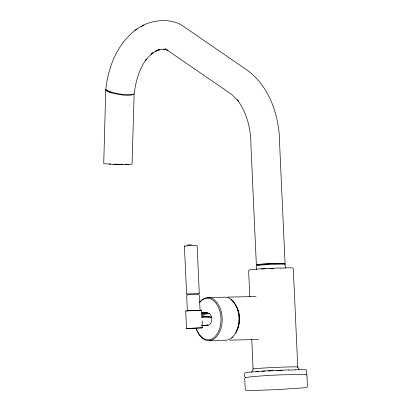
<?xml version="1.0" encoding="UTF-8"?>
<svg xmlns="http://www.w3.org/2000/svg" width="411" height="411" viewBox="0 0 411 411"><rect width="100%" height="100%" fill="white"/><g stroke="black" fill="none" stroke-linecap="round" stroke-linejoin="round"><path stroke-width="0.62" d="M111.735 93.004A14.411 2.918 9 0 1 105.761 89.423L103.731 163.419A13.938 0.832 1.7 0 0 112.933 164.333L120.305 164.58A14.637 0.873 1.7 0 0 131.248 164.343L132.054 164.153L134.135 94.247M235.673 333.136L237.65 328.512A21.901 14.246 88.8 0 0 236.674 307.012L234.296 302.732L231.301 299.537A20.75 13.496 88.8 0 0 224.324 297.189L207.488 297.549M251.645 372.381L253.099 369.104L251.732 339.09M199.761 302.332L200.768 300.965A20.75 13.496 88.8 0 1 214.465 299.896L217.46 303.092L219.839 307.377A21.901 14.246 88.8 0 1 220.81 328.877L218.837 333.501L216.155 337.138A20.75 13.496 88.8 0 1 202.459 338.207M199.607 302.635L200.342 301.633A20 13.013 88.8 0 1 213.55 300.6L216.433 303.683L218.724 307.808A21.11 13.733 88.8 0 1 219.664 328.538L217.763 332.992L215.179 336.501A20 13.013 88.8 0 1 201.976 337.534L199.088 334.451L196.797 330.321A21.11 13.733 88.8 0 1 196.124 328.559M245.49 377.478L244.725 378.32L245.233 389.51L246.071 390.275L256.623 390.373L278.74 389.571L306.246 387.63L307.433 386.556L306.925 375.361L306.082 374.596C285.907 374.452 265.47 375.079 245.49 377.478L244.653 376.717L244.504 373.522L245.691 372.443L265.439 370.902L288.666 369.879M306.082 374.596L306.853 373.758L306.709 370.563L305.866 369.802L295.319 369.7M285.059 263.42L279.685 145.068C279.716 117.156 270.227 86.736 246.739 69.844L180.599 24.429C165.941 17.288 147.652 20.607 134.931 30.388C117.258 44.383 108.406 66.757 105.884 88.648A14.411 2.918 9 0 0 118.779 93.8A14.411 2.918 9 0 0 134.253 93.472C135.681 81.296 139.19 69.105 146.45 59.076L145.181 60.859L148.993 56.379L153.164 52.731L150.95 54.093L157.136 50.286L155.296 51.411L159.853 49.659L157.084 50.204L161.718 49.407L166.393 49.572L163.583 49.145L167.652 50.132L165.268 48.796L229.163 92.67L232.652 95.275L238.601 101.527L237.281 99.827C247.211 112.984 251.054 129.825 250.962 146.085L256.351 264.782M134.931 30.388L137.151 29.032M141.405 26.407L143.742 24.973M202.155 320.852L202.361 327.844L186.527 328.543L185.726 310.952L201.673 310.192L202.001 317.364M201.673 310.192L199.782 310.444M186.527 328.543L202.474 327.783M187.046 294.117L186.589 294.045L184.411 246.071L189.877 245.67L197.11 245.542L199.289 293.516L198.867 293.577M186.589 294.045L199.289 293.516M198.159 294.404L198.523 294.348L187.791 294.759L186.661 295.648L187.349 310.839L187.806 310.911M187.349 310.839L190.73 310.552M202.947 314.23L209.518 313.593A6.15 4.002 88.8 0 1 211.557 321.13A6.15 4.002 88.8 0 1 206.995 325.08M128.355 164.2L125.011 164.385M201.739 325.682L208.038 325.209L205.51 325.245M201.739 314.107L209.518 313.593L207.483 312.925L201.786 312.863M187.288 245.038L191.413 244.822M201.729 325.563L208.038 325.209L201.729 325.471M191.207 310.521L200.049 310.305L199.361 295.113M280.225 267.931L258.704 268.953L249.4 269.919L248.629 270.762L249.821 296.942M203.692 313.012L207.483 312.925L201.791 312.951M228.064 297.107L256.053 296.511M209.44 340.555L226.276 340.19A20.75 13.496 88.8 0 0 232.996 336.779L236.001 332.602L237.907 328.148A21.11 13.733 88.8 0 0 236.962 307.418L234.671 303.292L231.789 300.21A20 13.013 88.8 0 0 230.73 299.455M230.016 340.113L258.642 339.496M201.313 317.338L211.547 317.174L201.924 315.73M284.951 267.802L292.447 267.874L293.29 268.635L297.754 366.982L299.203 369.581M201.508 313.634L209.518 313.593M122.524 164.41L113.934 164.189M184.868 246.143L184.411 246.071M109.203 163.855L110.811 163.989M185.726 310.952L186.157 310.988M201.95 316.198L211.547 317.174M202.459 338.207L199.469 335.011L197.09 330.727A21.901 14.246 88.8 0 1 196.273 328.548M285.095 264.216L285.275 268.213M256.567 269.58L256.387 265.583A14.411 0.401 -2.6 0 1 271.501 264.463A14.411 0.401 -2.6 0 1 284.895 264.33M257.599 264.864A14.411 0.401 -2.6 0 0 258.838 264.869A13.604 0.38 -2.6 0 1 257.892 264.807M257.132 264.848A14.411 0.401 -2.6 0 1 269.58 263.749A14.411 0.401 -2.6 0 1 284.859 263.533M257.158 264.746A13.604 0.38 -2.6 0 1 267.885 263.857A13.604 0.38 -2.6 0 1 283.518 263.394M133.339 94.109A13.604 2.754 9 0 1 120.485 94.7A13.604 2.754 9 0 1 106.701 90.307M261.581 269.015A14.411 0.401 -2.6 0 1 265.537 268.768M269.801 268.547A14.411 0.401 -2.6 0 1 273.551 268.383M280.276 268.167A14.411 0.401 -2.6 0 1 284.494 268.147M253.099 369.104A22.42 0.627 -2.6 0 1 273.68 367.496L279.516 367.244A22.42 0.627 -2.6 0 1 296.542 366.874L297.754 366.982A22.42 0.627 -2.6 0 1 297.446 367.157M256.043 371.739A24.023 0.673 -2.6 0 1 258.385 371.554M261.987 371.303A24.023 0.673 -2.6 0 1 265.003 371.118M268.162 370.938A24.023 0.673 -2.6 0 1 273.079 370.686M276.839 370.511A24.023 0.673 -2.6 0 1 282.393 370.29M288.352 370.095A24.023 0.673 -2.6 0 1 295.35 369.962M235.734 305.656A17.616 11.457 88.8 0 1 236.644 330.706M232.585 336.902A20 13.013 88.8 0 1 231.701 337.595"/></g></svg>
